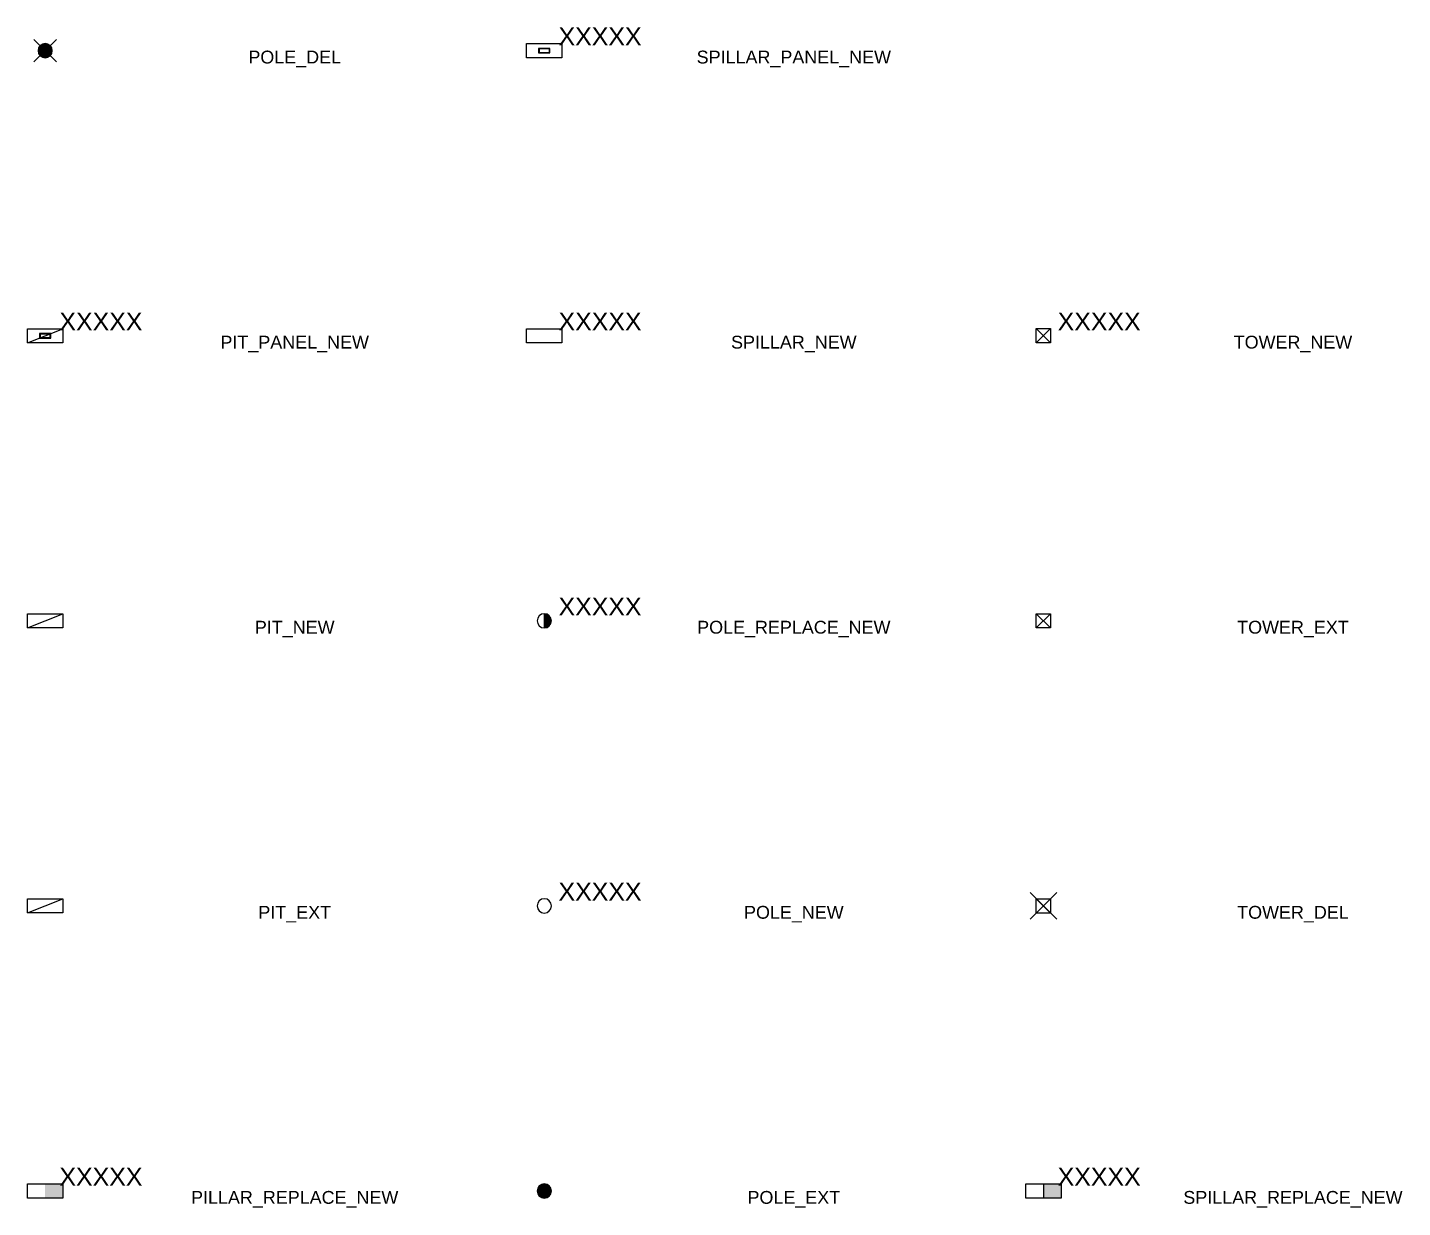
# Model space of a CAD drawing. Header units: metres. Extents: x -3 to 400, y -3 to 163.
# Drawn here: x 207.5 to 400.4, y -2.3 to 163.2 of the extents above; entities that cross this region are included whole.
import ezdxf
from ezdxf.enums import TextEntityAlignment as Align

# ---------------------------------------------------------------- set-up
doc = ezdxf.new("R2010")
doc.units = ezdxf.units.M
doc.set_wipeout_variables(frame=1)
doc.layers.get('0').update_dxf_attribs({"color": 6})
for name, color, linetype in [('0 @ 1', 6, 'Continuous'), ('Features_HIDE', 1, 'Continuous'), ('Panels_LV_SL_NEW', 2, 'Continuous')]:
    doc.layers.add(name, color=color, linetype=linetype)
doc.styles.add('iecARIAL', font='ARIAL.TTF')
doc.styles.add('PILLAR_LABEL', font='ARIAL.TTF', dxfattribs={"height": 2.5})
doc.styles.add('PIT_LABEL', font='ARIAL.TTF', dxfattribs={"height": 2.5})
doc.styles.add('POLE_LABEL', font='ARIAL.TTF', dxfattribs={"height": 2.5})
doc.styles.get("Standard").update_dxf_attribs({"font": 'ARIAL.TTF'})

# ---------------------------------------------------------------- blocks, each defined once
blk = doc.blocks.new('PILLAR_REPLACE_NEW')
for tag, flags, p in [('TYPE', 9, (1.5, -2.4)), ('Z', 1, (1.5, -2.6)), ('MAINTAINED_BY', 9, (1.5, -2.2))]:
    blk.add_attdef(tag, text='', height=0.2, dxfattribs=dict(flags=flags)).set_placement(p, align=Align.MIDDLE_LEFT)
blk.add_wipeout([(-2.475, 0.99), (2.475, 0.99), (2.475, -0.99), (-2.475, -0.99)])
blk.add_hatch(color=256).paths.add_polyline_path([(0, -0.99), (2.475, -0.99), (2.475, 0.99), (0, 0.99)])
at = {"lineweight": -3}
blk.add_lwpolyline([(-2.475, 0.99), (2.475, 0.99), (2.475, -0.99), (-2.475, -0.99)], close=True, dxfattribs=at)
for tag, height, flags, p in [('ASSET_NUM', 2.5, 8, (2, 2)), ('USAGE', 0.2, 9, (1.5, 0)), ('STREETNAME', 0.2, 9, (1.5, -1)), ('SUBURB', 0.2, 9, (1.5, -1.2)), ('STATE', 0.2, 9, (1.5, -1.4)), ('STREET_CODE_NUMBER', 0.2, 9, (1.5, -1.6)), ('OWNED_BY', 0.2, 9, (1.5, -1.8)), ('OPERATED_BY', 0.2, 9, (1.5, -2)), ('LEGEND', 0.2, 9, (1.5, -0.2)), ('LOCATION', 0.2, 9, (1.5, -0.4)), ('NOTES', 0.2, 9, (1.5, -0.6)), ('PARENT', 0.2, 9, (1.5, -0.8))]:
    blk.add_attdef(tag, text='', height=height, dxfattribs=dict(flags=flags)).set_placement(p, align=Align.MIDDLE_LEFT)
blk = doc.blocks.new('PIT_EXT')
blk.add_wipeout([(-2.47, 0.99), (2.47, 0.99), (2.47, -0.99), (-2.47, -0.99)])
blk.add_line((-2.47, -0.99), (2.47, 0.99))
at = {"lineweight": -3}
blk.add_lwpolyline([(-2.47, 0.99), (2.47, 0.99), (2.47, -0.99), (-2.47, -0.99)], close=True, dxfattribs=at)
at = {"style": 'PIT_LABEL'}
for tag, height, flags, p in [('ASSET_NUM', 2.5, 8, (2, 2)), ('STREET_CODE', 0.2, 9, (0, -0.2))]:
    blk.add_attdef(tag, text='', height=height, dxfattribs=dict(at, flags=flags)).set_placement(p, align=Align.MIDDLE_LEFT)
at = {"flags": 1}
blk.add_attdef('Z', (0, 0), '', height=0.2, dxfattribs=at)
at = {"flags": 9}
for tag, p in [('OWNED_BY', (0, -0.4)), ('STATE', (0, -0.6)), ('SUPPORT_TYPE', (0, -0.8)), ('USAGE', (0, -1)), ('LOCATION', (0, -1.2)), ('NOTES', (0, -1.4))]:
    blk.add_attdef(tag, text='', height=0.2, dxfattribs=at).set_placement(p, align=Align.MIDDLE_LEFT)
blk = doc.blocks.new('PIT_NEW')
blk.add_wipeout([(-2.47, 0.99), (2.47, 0.99), (2.47, -0.99), (-2.47, -0.99)])
blk.add_line((-2.47, -0.99), (2.47, 0.99))
at = {"lineweight": -3}
blk.add_lwpolyline([(-2.47, 0.99), (2.47, 0.99), (2.47, -0.99), (-2.47, -0.99)], close=True, dxfattribs=at)
for tag, height, flags, p in [('ASSET_NUM', 2.5, 8, (2, 2)), ('USAGE', 0.2, 9, (1.5, 0)), ('ORIENTATION', 0.2, 9, (1.5, -0.2)), ('OWNED_BY', 0.2, 9, (1.5, -0.4)), ('OPERATED_BY', 0.2, 9, (1.5, -0.6)), ('STATE', 0.2, 9, (1.5, -1)), ('TYPE', 0.2, 9, (1.5, -1.2)), ('Z', 0.2, 1, (1.5, -1.6)), ('MAINTAINED_BY', 0.2, 9, (1.5, -0.8)), ('LABEL_ALIGNMENT', 0.2, 9, (1.5, -1.4))]:
    blk.add_attdef(tag, text='', height=height, dxfattribs=dict(flags=flags)).set_placement(p, align=Align.MIDDLE_LEFT)
blk = doc.blocks.new('PANEL_NEW')
at = {"layer": 'Panels_LV_SL_NEW'}
h = blk.add_hatch(color=256, dxfattribs=at)
h.paths.add_polyline_path([(-0.8, -0.32), (0.8, -0.32), (0.8, 0.32), (-0.8, 0.32)])
h.paths.add_polyline_path([(-0.72, 0.24), (0.72, 0.24), (0.72, -0.24), (-0.72, -0.24)], flags=16)
for points in [[(-0.8, -0.32), (0.8, -0.32), (0.8, 0.32), (-0.8, 0.32)], [(-0.72, -0.24), (0.72, -0.24), (0.72, 0.24), (-0.72, 0.24)]]:
    blk.add_lwpolyline(points, close=True)
for tag, flags, p in [('CONNECTOR_TYPE', 9, (1.5, 0)), ('CONSTRUCTED_VOLTAGE', 9, (1.5, -0.2)), ('OPERATING_VOLTAGE', 9, (1.5, -0.6)), ('ORIENTATION', 9, (1.5, -0.8)), ('OWNED_BY', 9, (1.5, -1)), ('OPERATED_BY', 9, (1.5, -1.2)), ('STATE', 9, (1.5, -1.6)), ('NO_PHASES', 9, (1.5, -0.4)), ('MAINTAINED_BY', 9, (1.5, -1.4)), ('USAGE', 9, (1.5, -1.8)), ('NOTES', 9, (1.5, -2)), ('Z', 1, (1.5, -2.2))]:
    blk.add_attdef(tag, text='', height=0.2, dxfattribs=dict(flags=flags)).set_placement(p, align=Align.MIDDLE_LEFT)
blk = doc.blocks.new('PIT_PANEL_NEW')
at = {"layer": '0 @ 1'}
blk.add_blockref('PIT_NEW', (0, 0), dxfattribs=at)
blk.add_blockref('PANEL_NEW', (0, 0), dxfattribs=at)
for tag, height, flags, p in [('ASSET_NUM', 2.5, 8, (2, 2)), ('USAGE', 0.2, 9, (1.5, 0)), ('ORIENTATION', 0.2, 9, (1.5, -0.2)), ('OWNED_BY', 0.2, 9, (1.5, -0.4)), ('OPERATED_BY', 0.2, 9, (1.5, -0.6)), ('STATE', 0.2, 9, (1.5, -1)), ('TYPE', 0.2, 9, (1.5, -1.2)), ('Z', 0.2, 1, (1.5, -1.6)), ('MAINTAINED_BY', 0.2, 9, (1.5, -0.8)), ('LABEL_ALIGNMENT', 0.2, 9, (1.5, -1.4))]:
    blk.add_attdef(tag, text='', height=height, dxfattribs=dict(flags=flags)).set_placement(p, align=Align.MIDDLE_LEFT)
blk = doc.blocks.new('POLE_DEL')
h = blk.add_hatch(color=256)
edge = h.paths.add_edge_path()
edge.add_arc((0, 0), 1, 180, 360)
edge.add_arc((0, 0), 1, 0, 180)
for p, q in [((-1.58, 1.58), (1.58, -1.58)), ((-1.58, -1.58), (1.58, 1.58))]:
    blk.add_line(p, q)
blk.add_lwpolyline([(-1, 0, 1), (1, 0, 1)], format="xyb", close=True)
for tag, height, flags, p in [('pNumber', 2.5, 8, (0, 2.07)), ('OWNED_BY', 0.2, 9, (0, -0.4)), ('SPECIAL_USE', 0.2, 9, (0, -0.6)), ('STATE', 0.2, 9, (0, -0.8)), ('cLV', 0.2, 9, (0, -1.2)), ('cHV', 0.2, 9, (0, -1.8)), ('USAGE', 0.2, 9, (0, -1)), ('hDepth', 0.2, 9, (0, -1.4)), ('hDia', 0.2, 9, (0, -1.6)), ('LBRACKET', 0.2, 9, (0, -2)), ('cLinedev', 0.2, 9, (0, -3.2)), ('LExisting', 0.2, 9, (0, -2.2)), ('LANTNUMBER', 0.2, 9, (0, -2.4)), ('LOther', 0.2, 9, (0, -2.6)), ('LRemove', 0.2, 9, (0, -2.8)), ('LEGEND', 0.2, 9, (0, -3)), ('pExisting', 0.2, 9, (0, -3.4)), ('PFNUMBER', 0.2, 9, (0, -3.6)), ('NEWPFNUMBER', 0.2, 9, (0, -3.8)), ('cspan', 0.2, 9, (0, -5.6)), ('SUBURB', 0.2, 9, (0, -5.8)), ('pFooting', 0.2, 9, (0, -4)), ('pNew', 0.2, 9, (0, -4.2)), ('pRelocate', 0.2, 9, (0, -4.6)), ('pRemove', 0.2, 9, (0, -4.8)), ('pReplace', 0.2, 9, (0, -5)), ('pStay', 0.2, 9, (0, -5.2)), ('pType', 0.2, 9, (0, -5.4)), ('STREETNAME', 0.2, 9, (0, -6)), ('LOCATION', 0.2, 9, (0, -6.2)), ('NOTES', 0.2, 9, (0, -6.4))]:
    blk.add_attdef(tag, text='', height=height, dxfattribs=dict(flags=flags)).set_placement(p, align=Align.MIDDLE_LEFT)
at = {"flags": 1}
blk.add_attdef('Z', (0, 0), '', height=0.2, dxfattribs=at)
at = {"style": 'POLE_LABEL', "flags": 9}
blk.add_attdef('STREET_CODE', text='', height=0.2, dxfattribs=at).set_placement((0, -0.2), align=Align.MIDDLE_LEFT)
at = {"layer": 'Features_HIDE', "style": 'POLE_LABEL', "flags": 8}
blk.add_attdef('ASSET_NUM', text='', height=2.5, dxfattribs=at).set_placement((2, 2), align=Align.MIDDLE_LEFT)
blk = doc.blocks.new('POLE_EXT')
blk.add_hatch(color=256).paths.add_polyline_path([(-1, 0, 1), (1, 0, 1)])
blk.add_lwpolyline([(-1, 0, 1), (1, 0, 1)], format="xyb", close=True)
for tag, height, flags, p in [('pNumber', 2.5, 8, (-17.84, 2.07)), ('OWNED_BY', 0.2, 9, (1.35, -0.4)), ('SPECIAL_USE', 0.2, 9, (1.35, -0.8)), ('STATE', 0.2, 9, (1.35, -1)), ('cLV', 0.2, 9, (1.35, -1.4)), ('hDepth', 0.2, 9, (1.35, -1.6)), ('hDia', 0.2, 9, (1.35, -1.8)), ('cHV', 0.2, 9, (1.35, -2)), ('PARENT', 0.2, 9, (1.35, -0.6)), ('USAGE', 0.2, 9, (1.35, -1.2)), ('cLinedev', 0.2, 9, (1.35, -3.4)), ('pExisting', 0.2, 9, (1.35, -3.8)), ('LBRACKET', 0.2, 9, (1.35, -2.2)), ('LExisting', 0.2, 9, (1.35, -2.4)), ('LANTNUMBER', 0.2, 9, (1.35, -2.6)), ('LOther', 0.2, 9, (1.35, -2.8)), ('LRemove', 0.2, 9, (1.35, -3)), ('LEGEND', 0.2, 9, (1.35, -3.2)), ('LOCATION', 0.2, 9, (1.35, -3.6)), ('pFooting', 0.2, 9, (1.35, -4.4)), ('pNew', 0.2, 9, (1.35, -4.6)), ('pRelocate', 0.2, 9, (1.35, -5)), ('pRemove', 0.2, 9, (1.35, -5.2)), ('pReplace', 0.2, 9, (1.35, -5.4)), ('pStay', 0.2, 9, (1.35, -5.6)), ('pType', 0.2, 9, (1.35, -5.8)), ('PFNUMBER', 0.2, 9, (1.35, -4)), ('NEWPFNUMBER', 0.2, 9, (1.35, -4.2)), ('cspan', 0.2, 9, (1.35, -6)), ('STREETNAME', 0.2, 9, (1.35, -6.2)), ('SUBURB', 0.2, 9, (1.35, -6.4)), ('OPERATED_BY', 0.2, 9, (1.36, -7.01)), ('NOTES', 0.2, 9, (1.35, -6.6)), ('MAINTAINED_BY', 0.2, 9, (1.36, -6.81))]:
    blk.add_attdef(tag, text='', height=height, dxfattribs=dict(flags=flags)).set_placement(p, align=Align.MIDDLE_LEFT)
at = {"style": 'POLE_LABEL', "flags": 9}
for tag, p in [('STRUCTURE_PLANT_NUMBER', (1.35, 0.03)), ('STREET_CODE', (1.35, -0.2))]:
    blk.add_attdef(tag, text='', height=0.2, dxfattribs=at).set_placement(p, align=Align.MIDDLE_LEFT)
at = {"flags": 1}
blk.add_attdef('Z', (1.35, -7.33), '', height=0.2, dxfattribs=at)
at = {"layer": 'Features_HIDE', "style": 'POLE_LABEL', "flags": 8}
blk.add_attdef('ASSET_NUM', text='', height=2.5, dxfattribs=at).set_placement((2, 2), align=Align.MIDDLE_LEFT)
blk = doc.blocks.new('POLE_NEW')
for tag, height, flags, p in [('pNumber', 2.5, 8, (-17.84, 2.07)), ('OWNED_BY', 0.2, 9, (1.15, -0.4)), ('SPECIAL_USE', 0.2, 9, (1.15, -0.8)), ('STATE', 0.2, 9, (1.15, -1)), ('cLV', 0.2, 9, (1.15, -1.4)), ('hDepth', 0.2, 9, (1.15, -1.6)), ('hDia', 0.2, 9, (1.15, -1.8)), ('cHV', 0.2, 9, (1.15, -2)), ('PARENT', 0.2, 9, (1.15, -0.6)), ('USAGE', 0.2, 9, (1.15, -1.2)), ('cLinedev', 0.2, 9, (1.15, -3.4)), ('pExisting', 0.2, 9, (1.15, -3.6)), ('LBRACKET', 0.2, 9, (1.15, -2.2)), ('LExisting', 0.2, 9, (1.15, -2.4)), ('LANTNUMBER', 0.2, 9, (1.15, -2.6)), ('LOther', 0.2, 9, (1.15, -2.8)), ('LRemove', 0.2, 9, (1.15, -3)), ('LEGEND', 0.2, 9, (1.15, -3.2)), ('PFNUMBER', 0.2, 9, (1.15, -3.8)), ('pFooting', 0.2, 9, (1.15, -4.2)), ('pNew', 0.2, 9, (1.15, -4.4)), ('pRelocate', 0.2, 9, (1.15, -4.8)), ('pRemove', 0.2, 9, (1.15, -5)), ('pReplace', 0.2, 9, (1.15, -5.2)), ('pStay', 0.2, 9, (1.15, -5.4)), ('pType', 0.2, 9, (1.15, -5.6)), ('cspan', 0.2, 9, (1.15, -5.8)), ('NEWPFNUMBER', 0.2, 9, (1.15, -4)), ('SUBURB', 0.2, 9, (1.15, -6)), ('STREETNAME', 0.2, 9, (1.15, -6.2)), ('OPERATED_BY', 0.2, 9, (1.15, -6.89)), ('LOCATION', 0.2, 9, (1.15, -6.4)), ('NOTES', 0.2, 9, (1.15, -6.6)), ('MAINTAINED_BY', 0.2, 9, (1.15, -7.22))]:
    blk.add_attdef(tag, text='', height=height, dxfattribs=dict(flags=flags)).set_placement(p, align=Align.MIDDLE_LEFT)
at = {"style": 'POLE_LABEL'}
for tag, height, flags, p in [('ASSET_NUM', 2.5, 8, (2, 2)), ('STRUCTURE_PLANT_NUMBER', 0.2, 9, (1.15, 0.09)), ('STREET_CODE', 0.2, 9, (1.15, -0.2))]:
    blk.add_attdef(tag, text='', height=height, dxfattribs=dict(at, flags=flags)).set_placement(p, align=Align.MIDDLE_LEFT)
at = {"flags": 1}
blk.add_attdef('Z', (1.15, -7.59), '', height=0.2, dxfattribs=at)
blk.add_wipeout([(0.07, 1), (-0.06, 1), (-0.18, 0.98), (-0.3, 0.95), (-0.42, 0.91), (-0.53, 0.85), (-0.63, 0.77), (-0.73, 0.69), (-0.81, 0.59), (-0.87, 0.49), (-0.93, 0.37), (-0.97, 0.25), (-0.99, 0.13), (-1, 0.01), (-0.99, -0.12), (-0.97, -0.24), (-0.93, -0.36), (-0.88, -0.48), (-0.81, -0.58), (-0.73, -0.68), (-0.64, -0.77), (-0.54, -0.84), (-0.43, -0.9), (-0.31, -0.95), (-0.19, -0.98), (-0.07, -1), (0.06, -1), (0.18, -0.98), (0.3, -0.95), (0.42, -0.91), (0.53, -0.85), (0.63, -0.77), (0.73, -0.69), (0.81, -0.59), (0.87, -0.49), (0.93, -0.37), (0.97, -0.25), (0.99, -0.13), (1, -0.01), (0.99, 0.12), (0.97, 0.24), (0.93, 0.36), (0.88, 0.48), (0.81, 0.58), (0.73, 0.68), (0.64, 0.77), (0.54, 0.84), (0.43, 0.9), (0.31, 0.95), (0.19, 0.98)])
at = {"lineweight": -3}
blk.add_lwpolyline([(-1, 0, 1), (1, 0, 1)], format="xyb", close=True, dxfattribs=at)
blk = doc.blocks.new('POLE_REPLACE_NEW')
for tag, height, flags, p in [('ASSET_NUM', 2.5, 8, (2, 2)), ('cLinedev', 0.2, 9, (1.5, -3.2)), ('LExisting', 0.2, 9, (1.5, -2.2)), ('LANTNUMBER', 0.2, 9, (1.5, -2.4)), ('LOther', 0.2, 9, (1.5, -2.6)), ('LRemove', 0.2, 9, (1.5, -2.8)), ('LEGEND', 0.2, 9, (1.5, -3)), ('pExisting', 0.2, 9, (1.5, -3.4)), ('PFNUMBER', 0.2, 9, (1.5, -3.6)), ('NEWPFNUMBER', 0.2, 9, (1.5, -3.8)), ('cspan', 0.2, 9, (1.5, -5.6)), ('SUBURB', 0.2, 9, (1.5, -5.8)), ('pFooting', 0.2, 9, (1.5, -4)), ('pNew', 0.2, 9, (1.5, -4.2)), ('pNumber', 0.2, 9, (1.5, -4.4)), ('pRelocate', 0.2, 9, (1.5, -4.6)), ('pRemove', 0.2, 9, (1.5, -4.8)), ('pReplace', 0.2, 9, (1.5, -5)), ('pStay', 0.2, 9, (1.5, -5.2)), ('pType', 0.2, 9, (1.5, -5.4)), ('STREETNAME', 0.2, 9, (1.5, -6)), ('OPERATED_BY', 0.2, 9, (1.5, -6.6)), ('Z', 0.2, 1, (1.5, -7)), ('LOCATION', 0.2, 9, (1.5, -6.2)), ('NOTES', 0.2, 9, (1.5, -6.4)), ('MAINTAINED_BY', 0.2, 9, (1.5, -6.8))]:
    blk.add_attdef(tag, text='', height=height, dxfattribs=dict(flags=flags)).set_placement(p, align=Align.MIDDLE_LEFT)
blk.add_wipeout([(0, 1), (-0.13, 0.99), (-0.25, 0.97), (-0.37, 0.93), (-0.48, 0.88), (-0.59, 0.81), (-0.68, 0.73), (-0.77, 0.64), (-0.84, 0.54), (-0.9, 0.43), (-0.95, 0.31), (-0.98, 0.19), (-1, 0.06), (-1, -0.06), (-0.98, -0.19), (-0.95, -0.31), (-0.9, -0.43), (-0.84, -0.54), (-0.77, -0.64), (-0.68, -0.73), (-0.59, -0.81), (-0.48, -0.88), (-0.37, -0.93), (-0.25, -0.97), (-0.13, -0.99), (0, -1), (0.13, -0.99), (0.25, -0.97), (0.37, -0.93), (0.48, -0.88), (0.59, -0.81), (0.68, -0.73), (0.77, -0.64), (0.84, -0.54), (0.9, -0.43), (0.95, -0.31), (0.98, -0.19), (1, -0.06), (1, 0.06), (0.98, 0.19), (0.95, 0.31), (0.9, 0.43), (0.84, 0.54), (0.77, 0.64), (0.68, 0.73), (0.59, 0.81), (0.48, 0.88), (0.37, 0.93), (0.25, 0.97), (0.13, 0.99)])
h = blk.add_hatch(color=256)
edge = h.paths.add_edge_path()
edge.add_arc((0, 0), 1, 270, 450)
edge.add_line((0, 1), (0, -1))
blk.add_lwpolyline([(0, 1), (0, -1)])
at = {"lineweight": -3}
blk.add_arc((0, 0), 1, 90, 270, dxfattribs=at)
blk.add_arc((0, 0), 1, 270, 90)
at = {"style": 'POLE_LABEL', "flags": 9}
blk.add_attdef('STRUCTURE_PLANT_NUMBER', text='', height=0.2, dxfattribs=at).set_placement((1.5, 0.24), align=Align.MIDDLE_LEFT)
at = {"flags": 9}
for tag, p in [('STREET_CODE', (1.5, 0)), ('OWNED_BY', (1.5, -0.2)), ('SPECIAL_USE', (1.5, -0.6)), ('STATE', (1.5, -0.8)), ('cLV', (1.5, -1.2)), ('cHV', (1.5, -1.8)), ('PARENT', (1.5, -0.4)), ('USAGE', (1.5, -1)), ('hDepth', (1.5, -1.4)), ('hDia', (1.5, -1.6)), ('LBRACKET', (1.5, -2))]:
    blk.add_attdef(tag, text='', height=0.2, dxfattribs=at).set_placement(p, align=Align.MIDDLE_LEFT)
blk = doc.blocks.new('SPILLAR_NEW')
for tag, flags, p in [('Z', 1, (1.5, -2.6)), ('LOCATION', 9, (1.5, -2.2)), ('NOTES', 9, (1.5, -2.4))]:
    blk.add_attdef(tag, text='', height=0.2, dxfattribs=dict(flags=flags)).set_placement(p, align=Align.MIDDLE_LEFT)
blk.add_wipeout([(-2.47, 0.99), (2.47, 0.99), (2.47, -0.99), (-2.47, -0.99)])
at = {"lineweight": -3}
blk.add_lwpolyline([(-2.47, 0.99), (2.47, 0.99), (2.47, -0.99), (-2.47, -0.99)], close=True, dxfattribs=at)
for tag, height, flags, p in [('ASSET_NUM', 2.5, 8, (2, 2)), ('STREET_CODE', 0.2, 9, (1.5, 0)), ('OWNED_BY', 0.2, 9, (1.5, -0.2)), ('OPERATED_BY', 0.2, 9, (1.5, -0.4)), ('STATE', 0.2, 9, (1.5, -0.8)), ('SUPPORT_TYPE', 0.2, 9, (1.5, -1)), ('SUFFIX', 0.2, 9, (1.5, -1.6)), ('SUBURB', 0.2, 9, (1.5, -1.8)), ('STREETNAME', 0.2, 9, (1.5, -2)), ('MAINTAINED_BY', 0.2, 9, (1.5, -0.6)), ('USAGE', 0.2, 9, (1.5, -1.2)), ('PARENT', 0.2, 9, (1.5, -1.4))]:
    blk.add_attdef(tag, text='', height=height, dxfattribs=dict(flags=flags)).set_placement(p, align=Align.MIDDLE_LEFT)
blk = doc.blocks.new('SPILLAR_PANEL_NEW')
at = {"layer": '0 @ 1'}
blk.add_blockref('SPILLAR_NEW', (0, 0), dxfattribs=at)
blk.add_blockref('PANEL_NEW', (0, 0), dxfattribs=at)
for tag, height, flags, p in [('ASSET_NUM', 2.5, 8, (2, 2)), ('USAGE', 0.2, 9, (1.5, 0)), ('ORIENTATION', 0.2, 9, (1.5, -0.2)), ('Z', 0.2, 1, (1.5, -0.4))]:
    blk.add_attdef(tag, text='', height=height, dxfattribs=dict(flags=flags)).set_placement(p, align=Align.MIDDLE_LEFT)
blk = doc.blocks.new('SPILLAR_REPLACE_NEW')
at = {"flags": 9}
blk.add_attdef('NOTES', text='', height=0.2, dxfattribs=at).set_placement((0, -2.2), align=Align.MIDDLE_LEFT)
blk.add_wipeout([(-2.475, 0.99), (2.475, 0.99), (2.475, -0.99), (-2.475, -0.99)])
blk.add_hatch(color=256).paths.add_polyline_path([(0, -0.99), (2.475, -0.99), (2.475, 0.99), (0, 0.99)])
blk.add_line((0, 0.99), (0, -0.99))
at = {"lineweight": -3}
blk.add_lwpolyline([(-2.475, 0.99), (2.475, 0.99), (2.475, -0.99), (-2.475, -0.99)], close=True, dxfattribs=at)
at = {"style": 'PILLAR_LABEL'}
for tag, height, flags, p in [('ASSET_NUM', 2.5, 8, (2, 2)), ('STREET_CODE', 0.2, 9, (0, -0.2))]:
    blk.add_attdef(tag, text='', height=height, dxfattribs=dict(at, flags=flags)).set_placement(p, align=Align.MIDDLE_LEFT)
at = {"flags": 1}
blk.add_attdef('Z', (0, 0), '', height=0.2, dxfattribs=at)
at = {"flags": 9}
for tag, p in [('OWNED_BY', (0, -0.4)), ('STATE', (0, -0.6)), ('SUPPORT_TYPE', (0, -0.8)), ('SUFFIX', (0, -1.4)), ('SUBURB', (0, -1.6)), ('STREETNAME', (0, -1.8)), ('USAGE', (0, -1)), ('PARENT', (0, -1.2)), ('LOCATION', (0, -2))]:
    blk.add_attdef(tag, text='', height=0.2, dxfattribs=at).set_placement(p, align=Align.MIDDLE_LEFT)
blk = doc.blocks.new('TOWER_DEL')
for p, q in [((1.875, -1.875), (-1.875, 1.875)), ((-1.875, -1.875), (1.875, 1.875))]:
    blk.add_line(p, q)
blk.add_lwpolyline([(1, -1), (-1, -1), (-1, 1), (1, 1), (1, -1), (-1, 1)])
for tag, height, flags, p in [('ASSET_NUM', 2.5, 8, (2, 2)), ('STREET_CODE', 0.2, 9, (1.5, 0)), ('Z', 0.2, 1, (1.5, -2)), ('OWNED_BY', 0.2, 9, (1.5, -0.2)), ('SPECIAL_USE', 0.2, 9, (1.5, -0.4)), ('STATE', 0.2, 9, (1.5, -0.6)), ('SUBURB', 0.2, 9, (1.5, -1.2)), ('STREETNAME', 0.2, 9, (1.5, -1.4)), ('USAGE', 0.2, 9, (1.5, -0.8)), ('LEGEND', 0.2, 9, (1.5, -1)), ('LOCATION', 0.2, 9, (1.5, -1.6)), ('NOTES', 0.2, 9, (1.5, -1.8))]:
    blk.add_attdef(tag, text='', height=height, dxfattribs=dict(flags=flags)).set_placement(p, align=Align.MIDDLE_LEFT)
blk = doc.blocks.new('TOWER_EXT')
for points in [[(1, -1), (-1, -1), (-1, 1), (1, 1), (1, -1), (-1, 1)], [(1, 1), (-1, -1)]]:
    blk.add_lwpolyline(points)
for tag, height, flags, p in [('ASSET_NUM', 2.5, 8, (2, 2)), ('STREET_CODE', 0.2, 9, (1.5, 0)), ('OWNED_BY', 0.2, 9, (1.5, -0.2)), ('SPECIAL_USE', 0.2, 9, (1.5, -0.4)), ('STATE', 0.2, 9, (1.5, -0.6)), ('STREETNAME', 0.2, 9, (1.5, -1.4)), ('SUBURB', 0.2, 9, (1.5, -1.6)), ('Z', 0.2, 1, (1.5, -2)), ('USAGE', 0.2, 9, (1.5, -0.8)), ('LEGEND', 0.2, 9, (1.5, -1)), ('LOCATION', 0.2, 9, (1.5, -1.2)), ('NOTES', 0.2, 9, (1.5, -1.8))]:
    blk.add_attdef(tag, text='', height=height, dxfattribs=dict(flags=flags)).set_placement(p, align=Align.MIDDLE_LEFT)
blk = doc.blocks.new('TOWER_NEW')
for points in [[(1, -1), (-1, -1), (-1, 1), (1, 1), (1, -1), (-1, 1)], [(1, 1), (-1, -1)]]:
    blk.add_lwpolyline(points)
for tag, height, flags, p in [('ASSET_NUM', 2.5, 8, (2, 2)), ('STREET_CODE', 0.2, 9, (1.5, 0)), ('OWNED_BY', 0.2, 9, (1.5, -0.2)), ('OPERATED_BY', 0.2, 9, (1.5, -0.4)), ('STRUCTURE_NUMBER', 0.2, 9, (1.5, -0.8)), ('SPECIAL_USE', 0.2, 9, (1.5, -1)), ('STATE', 0.2, 9, (1.5, -1.2)), ('SUBURB', 0.2, 9, (1.5, -1.8)), ('STREETNAME', 0.2, 9, (1.5, -2)), ('MAINTAINED_BY', 0.2, 9, (1.5, -0.6)), ('USAGE', 0.2, 9, (1.5, -1.4)), ('LEGEND', 0.2, 9, (1.5, -1.6)), ('Z', 0.2, 1, (1.5, -2.6)), ('LOCATION', 0.2, 9, (1.5, -2.2)), ('NOTES', 0.2, 9, (1.5, -2.4))]:
    blk.add_attdef(tag, text='', height=height, dxfattribs=dict(flags=flags)).set_placement(p, align=Align.MIDDLE_LEFT)

msp = doc.modelspace()

# ---------------------------------------------------------------- block references
at = {"layer": '0 @ 1'}
ref = msp.add_blockref('SPILLAR_PANEL_NEW', (280, 160), dxfattribs=at)
ref.add_attrib('ASSET_NUM', 'XXXXX', dxfattribs={"layer": '0', "height": 2.5}).set_placement((282, 162), align=Align.MIDDLE_LEFT)
for name, p in [('POLE_DEL', (210, 160)), ('TOWER_EXT', (350, 80)), ('PIT_NEW', (210, 80)), ('PIT_EXT', (210, 40)), ('TOWER_DEL', (350, 40)), ('POLE_EXT', (280, 0))]:
    msp.add_blockref(name, p, dxfattribs=at)
ref = msp.add_blockref('PIT_PANEL_NEW', (210, 120), dxfattribs=at)
ref.add_attrib('ASSET_NUM', 'XXXXX', dxfattribs={"layer": '0', "height": 2.5}).set_placement((212, 122), align=Align.MIDDLE_LEFT)
ref = msp.add_blockref('SPILLAR_NEW', (280, 120), dxfattribs=at)
ref.add_attrib('ASSET_NUM', 'XXXXX', dxfattribs={"layer": '0', "height": 2.5}).set_placement((282, 122), align=Align.MIDDLE_LEFT)
ref = msp.add_blockref('TOWER_NEW', (350, 120), dxfattribs=at)
ref.add_attrib('ASSET_NUM', 'XXXXX', dxfattribs={"layer": '0', "height": 2.5}).set_placement((352, 122), align=Align.MIDDLE_LEFT)
ref = msp.add_blockref('POLE_REPLACE_NEW', (280, 80), dxfattribs=at)
ref.add_attrib('ASSET_NUM', 'XXXXX', dxfattribs={"layer": '0', "height": 2.5}).set_placement((282, 82), align=Align.MIDDLE_LEFT)
ref = msp.add_blockref('POLE_NEW', (280, 40), dxfattribs=at)
ref.add_attrib('ASSET_NUM', 'XXXXX', dxfattribs={"layer": '0', "height": 2.5, "style": 'POLE_LABEL'}).set_placement((282, 42), align=Align.MIDDLE_LEFT)
ref = msp.add_blockref('PILLAR_REPLACE_NEW', (210, 0), dxfattribs=at)
ref.add_attrib('ASSET_NUM', 'XXXXX', dxfattribs={"layer": '0', "height": 2.5}).set_placement((212, 2), align=Align.MIDDLE_LEFT)
ref = msp.add_blockref('SPILLAR_REPLACE_NEW', (350, 0), dxfattribs=at)
ref.add_attrib('ASSET_NUM', 'XXXXX', dxfattribs={"layer": '0', "height": 2.5, "style": 'PILLAR_LABEL'}).set_placement((352, 2), align=Align.MIDDLE_LEFT)

# ---------------------------------------------------------------- texts
at = {"char_height": 1.8, "width": 40, "attachment_point": 2, "style": 'iecARIAL'}
for s, insert in [('POLE_DEL', (245, 160)), ('SPILLAR_PANEL_NEW', (315, 160)), ('PIT_PANEL_NEW', (245, 120)), ('SPILLAR_NEW', (315, 120)), ('TOWER_NEW', (385, 120)), ('PIT_NEW', (245, 80)), ('POLE_REPLACE_NEW', (315, 80)), ('TOWER_EXT', (385, 80)), ('PIT_EXT', (245, 40)), ('POLE_NEW', (315, 40)), ('TOWER_DEL', (385, 40)), ('PILLAR_REPLACE_NEW', (245, 0)), ('POLE_EXT', (315, 0)), ('SPILLAR_REPLACE_NEW', (385, 0))]:
    msp.add_mtext(s, dxfattribs=dict(at, insert=insert))

doc.saveas('drawing.dxf')
